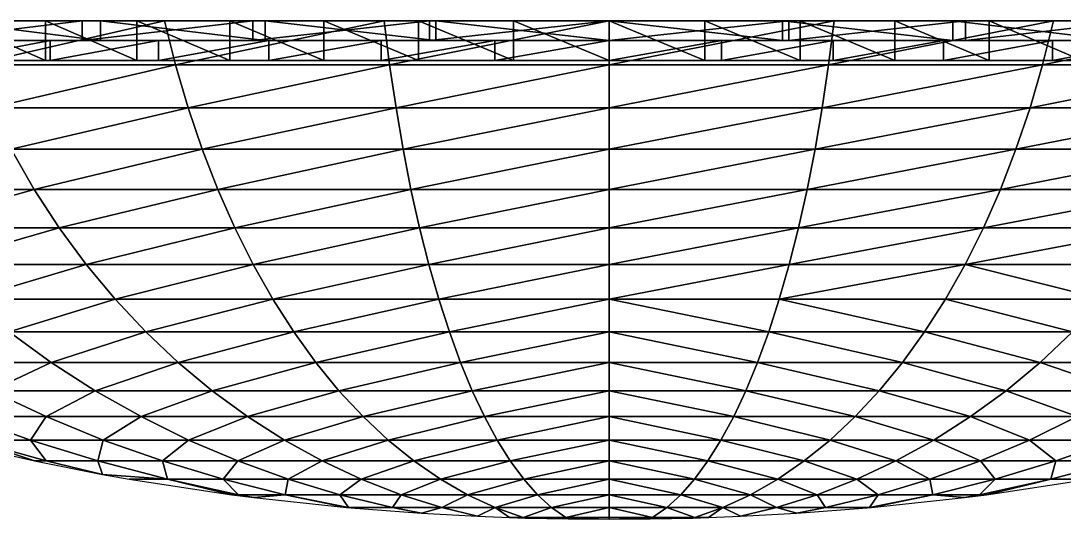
# Model space of a CAD drawing. Extents: x -53 to 65, y -16 to 0.
# Drawn here: x -13.25 to 20.25, y -15.95 to 0.05 of the extents above; entities that cross this region are included whole.
import ezdxf

# ---------------------------------------------------------------- set-up
doc = ezdxf.new("R2010")
doc.units = 0
doc.header["$MEASUREMENT"] = 0
doc.layers.add('LAYER14', color=253, linetype='CONTINUOUS')

msp = doc.modelspace()

# ---------------------------------------------------------------- linework, layer by layer
at = {"layer": 'LAYER14'}
for points in [[(-16.497, 0.053, 22.72), (-15.728, 0.053, 21.9), (-11.289, 0.053, 24.225), (-16.497, 0.053, 22.72)], [(-16.497, -0.581, 22.72), (-11.289, 0.053, 24.225), (-16.497, 0.053, 22.72), (-16.497, -0.581, 22.72)], [(-11.289, 0.053, 24.225), (-16.497, -0.581, 22.72), (-11.289, -0.581, 24.225), (-11.289, 0.053, 24.225)], [(-16.497, 0.053, 22.72), (-15.36, 0.053, 32.687), (-11.289, 0.053, 24.225), (-16.497, 0.053, 22.72)], [(-11.289, 0.053, 24.225), (-15.728, 0.053, 21.9), (-10.701, 0.053, 23.353), (-11.289, 0.053, 24.225)], [(-10.701, -0.581, 23.353), (-15.728, 0.053, 21.9), (-10.701, 0.053, 23.353), (-10.701, -0.581, 23.353)], [(-15.728, 0.053, 21.9), (-10.701, -0.581, 23.353), (-15.728, -0.581, 21.9), (-15.728, 0.053, 21.9)], [(-12.467, -1.215, 33.297), (-15.36, 0.053, 32.687), (-12.467, 0.053, 33.297), (-12.467, -1.215, 33.297)], [(-15.36, 0.053, 32.687), (-12.467, -1.215, 33.297), (-15.36, -1.215, 32.687), (-15.36, 0.053, 32.687)], [(-11.289, 0.053, 24.225), (-15.36, 0.053, 32.687), (-12.467, 0.053, 33.297), (-11.289, 0.053, 24.225)], [(-14.817, -1.362, 22.021), (-8.637, 0.053, 24.64), (-15.333, 0.053, 22.723), (-14.817, -1.362, 22.021)], [(-8.637, 0.053, 24.64), (-14.817, -1.362, 22.021), (-8.285, -1.362, 23.892), (-8.637, 0.053, 24.64)], [(-9.525, -1.215, 33.815), (-12.467, 0.053, 33.297), (-9.525, 0.053, 33.815), (-9.525, -1.215, 33.815)], [(-12.467, 0.053, 33.297), (-9.525, -1.215, 33.815), (-12.467, -1.215, 33.297), (-12.467, 0.053, 33.297)], [(-11.289, 0.053, 24.225), (-12.467, 0.053, 33.297), (-9.525, 0.053, 33.815), (-11.289, 0.053, 24.225)], [(-11.289, 0.053, 24.225), (-10.701, 0.053, 23.353), (-5.804, 0.053, 25.318), (-11.289, 0.053, 24.225)], [(-11.289, -0.581, 24.225), (-5.804, 0.053, 25.318), (-11.289, 0.053, 24.225), (-11.289, -0.581, 24.225)], [(-5.804, 0.053, 25.318), (-11.289, -0.581, 24.225), (-5.804, -0.581, 25.318), (-5.804, 0.053, 25.318)], [(-11.289, 0.053, 24.225), (-9.525, 0.053, 33.815), (-5.804, 0.053, 25.318), (-11.289, 0.053, 24.225)], [(-5.804, 0.053, 25.318), (-10.701, 0.053, 23.353), (-5.407, 0.053, 24.408), (-5.804, 0.053, 25.318)], [(-5.407, -0.581, 24.408), (-10.701, 0.053, 23.353), (-5.407, 0.053, 24.408), (-5.407, -0.581, 24.408)], [(-10.701, 0.053, 23.353), (-5.407, -0.581, 24.408), (-10.701, -0.581, 23.353), (-10.701, 0.053, 23.353)], [(-6.542, -1.215, 34.241), (-9.525, 0.053, 33.815), (-6.542, 0.053, 34.241), (-6.542, -1.215, 34.241)], [(-9.525, 0.053, 33.815), (-6.542, -1.215, 34.241), (-9.525, -1.215, 33.815), (-9.525, 0.053, 33.815)], [(-5.804, 0.053, 25.318), (-9.525, 0.053, 33.815), (-6.542, 0.053, 34.241), (-5.804, 0.053, 25.318)], [(-8.285, -1.362, 23.892), (-1.589, 0.053, 25.81), (-8.637, 0.053, 24.64), (-8.285, -1.362, 23.892)], [(-1.589, 0.053, 25.81), (-8.285, -1.362, 23.892), (-1.411, -1.362, 25.033), (-1.589, 0.053, 25.81)], [(-3.526, -1.215, 34.573), (-6.542, 0.053, 34.241), (-3.526, 0.053, 34.573), (-3.526, -1.215, 34.573)], [(-6.542, 0.053, 34.241), (-3.526, -1.215, 34.573), (-6.542, -1.215, 34.241), (-6.542, 0.053, 34.241)], [(-5.804, 0.053, 25.318), (-6.542, 0.053, 34.241), (-3.526, 0.053, 34.573), (-5.804, 0.053, 25.318)], [(-5.804, 0.053, 25.318), (-5.407, 0.053, 24.408), (-0.131, 0.053, 25.981), (-5.804, 0.053, 25.318)], [(-5.804, -0.581, 25.318), (-0.131, 0.053, 25.981), (-5.804, 0.053, 25.318), (-5.804, -0.581, 25.318)], [(-0.131, 0.053, 25.981), (-5.804, -0.581, 25.318), (-0.131, -0.581, 25.981), (-0.131, 0.053, 25.981)], [(-5.804, 0.053, 25.318), (-3.526, 0.053, 34.573), (-0.131, 0.053, 25.981), (-5.804, 0.053, 25.318)], [(-0.131, 0.053, 25.981), (-5.407, 0.053, 24.408), (0.069, 0.053, 25.048), (-0.131, 0.053, 25.981)], [(0.069, -0.581, 25.048), (-5.407, 0.053, 24.408), (0.069, 0.053, 25.048), (0.069, -0.581, 25.048)], [(-5.407, 0.053, 24.408), (0.069, -0.581, 25.048), (-5.407, -0.581, 24.408), (-5.407, 0.053, 24.408)], [(-0.486, -1.215, 34.811), (-3.526, 0.053, 34.573), (-0.486, 0.053, 34.811), (-0.486, -1.215, 34.811)], [(-3.526, 0.053, 34.573), (-0.486, -1.215, 34.811), (-3.526, -1.215, 34.573), (-3.526, 0.053, 34.573)], [(-0.131, 0.053, 25.981), (-3.526, 0.053, 34.573), (-0.486, 0.053, 34.811), (-0.131, 0.053, 25.981)], [(-1.411, -1.362, 25.033), (5.636, 0.053, 26.203), (-1.589, 0.053, 25.81), (-1.411, -1.362, 25.033)], [(5.636, 0.053, 26.203), (-1.411, -1.362, 25.033), (5.636, -1.362, 25.417), (5.636, 0.053, 26.203)], [(2.571, -1.215, 34.953), (-0.486, 0.053, 34.811), (2.571, 0.053, 34.953), (2.571, -1.215, 34.953)], [(-0.486, 0.053, 34.811), (2.571, -1.215, 34.953), (-0.486, -1.215, 34.811), (-0.486, 0.053, 34.811)], [(-0.131, 0.053, 25.981), (-0.486, 0.053, 34.811), (2.571, 0.053, 34.953), (-0.131, 0.053, 25.981)], [(-0.131, -0.581, 25.981), (5.636, 0.053, 26.203), (-0.131, 0.053, 25.981), (-0.131, -0.581, 25.981)], [(5.636, 0.053, 26.203), (-0.131, -0.581, 25.981), (5.636, -0.581, 26.203), (5.636, 0.053, 26.203)], [(-0.131, 0.053, 25.981), (0.069, 0.053, 25.048), (5.636, 0.053, 26.203), (-0.131, 0.053, 25.981)], [(-0.131, 0.053, 25.981), (2.571, 0.053, 34.953), (5.636, 0.053, 26.203), (-0.131, 0.053, 25.981)], [(5.636, 0.053, 26.203), (0.069, 0.053, 25.048), (5.636, 0.053, 25.262), (5.636, 0.053, 26.203)], [(5.636, -0.581, 25.262), (0.069, 0.053, 25.048), (5.636, 0.053, 25.262), (5.636, -0.581, 25.262)], [(0.069, 0.053, 25.048), (5.636, -0.581, 25.262), (0.069, -0.581, 25.048), (0.069, 0.053, 25.048)], [(5.636, -1.215, 35), (2.571, 0.053, 34.953), (5.636, 0.053, 35), (5.636, -1.215, 35)], [(2.571, 0.053, 34.953), (5.636, -1.215, 35), (2.571, -1.215, 34.953), (2.571, 0.053, 34.953)], [(5.636, 0.053, 26.203), (2.571, 0.053, 34.953), (5.636, 0.053, 35), (5.636, 0.053, 26.203)], [(8.707, -1.224, 34.965), (5.636, 0.053, 35), (8.707, 0.053, 34.965), (8.707, -1.224, 34.965)], [(5.636, 0.053, 35), (8.707, -1.224, 34.965), (5.636, -1.215, 35), (5.636, 0.053, 35)], [(5.636, -0.581, 26.203), (11.404, 0.053, 25.981), (5.636, 0.053, 26.203), (5.636, -0.581, 26.203)], [(11.404, 0.053, 25.981), (5.636, -0.581, 26.203), (11.404, -0.581, 25.981), (11.404, 0.053, 25.981)], [(5.636, 0.053, 26.203), (5.636, 0.053, 25.262), (11.404, 0.053, 25.981), (5.636, 0.053, 26.203)], [(11.404, 0.053, 25.981), (5.636, 0.053, 25.262), (11.203, 0.053, 25.048), (11.404, 0.053, 25.981)], [(11.203, -0.581, 25.048), (5.636, 0.053, 25.262), (11.203, 0.053, 25.048), (11.203, -0.581, 25.048)], [(5.636, 0.053, 25.262), (11.203, -0.581, 25.048), (5.636, -0.581, 25.262), (5.636, 0.053, 25.262)], [(5.636, 0.053, 26.203), (5.636, 0.053, 35), (8.707, 0.053, 34.965), (5.636, 0.053, 26.203)], [(5.636, 0.053, 26.203), (8.707, 0.053, 34.965), (11.404, 0.053, 25.981), (5.636, 0.053, 26.203)], [(5.636, -1.362, 25.417), (12.862, 0.053, 25.81), (5.636, 0.053, 26.203), (5.636, -1.362, 25.417)], [(12.862, 0.053, 25.81), (5.636, -1.362, 25.417), (12.684, -1.362, 25.033), (12.862, 0.053, 25.81)], [(11.771, -1.224, 34.833), (8.707, 0.053, 34.965), (11.771, 0.053, 34.833), (11.771, -1.224, 34.833)], [(8.707, 0.053, 34.965), (11.771, -1.224, 34.833), (8.707, -1.224, 34.965), (8.707, 0.053, 34.965)], [(11.404, 0.053, 25.981), (8.707, 0.053, 34.965), (11.771, 0.053, 34.833), (11.404, 0.053, 25.981)], [(11.404, 0.053, 25.981), (11.203, 0.053, 25.048), (16.679, 0.053, 24.408), (11.404, 0.053, 25.981)], [(16.679, -0.581, 24.408), (11.203, 0.053, 25.048), (16.679, 0.053, 24.408), (16.679, -0.581, 24.408)], [(11.203, 0.053, 25.048), (16.679, -0.581, 24.408), (11.203, -0.581, 25.048), (11.203, 0.053, 25.048)], [(11.404, -0.581, 25.981), (17.077, 0.053, 25.318), (11.404, 0.053, 25.981), (11.404, -0.581, 25.981)], [(17.077, 0.053, 25.318), (11.404, -0.581, 25.981), (17.077, -0.581, 25.318), (17.077, 0.053, 25.318)], [(11.404, 0.053, 25.981), (16.679, 0.053, 24.408), (17.077, 0.053, 25.318), (11.404, 0.053, 25.981)], [(11.404, 0.053, 25.981), (11.771, 0.053, 34.833), (17.077, 0.053, 25.318), (11.404, 0.053, 25.981)], [(14.818, -1.224, 34.604), (11.771, 0.053, 34.833), (14.818, 0.053, 34.604), (14.818, -1.224, 34.604)], [(11.771, 0.053, 34.833), (14.818, -1.224, 34.604), (11.771, -1.224, 34.833), (11.771, 0.053, 34.833)], [(17.077, 0.053, 25.318), (11.771, 0.053, 34.833), (14.818, 0.053, 34.604), (17.077, 0.053, 25.318)], [(12.684, -1.362, 25.033), (19.91, 0.053, 24.64), (12.862, 0.053, 25.81), (12.684, -1.362, 25.033)], [(19.91, 0.053, 24.64), (12.684, -1.362, 25.033), (19.558, -1.362, 23.892), (19.91, 0.053, 24.64)], [(17.842, -1.224, 34.281), (14.818, 0.053, 34.604), (17.842, 0.053, 34.281), (17.842, -1.224, 34.281)], [(14.818, 0.053, 34.604), (17.842, -1.224, 34.281), (14.818, -1.224, 34.604), (14.818, 0.053, 34.604)], [(17.077, 0.053, 25.318), (14.818, 0.053, 34.604), (17.842, 0.053, 34.281), (17.077, 0.053, 25.318)], [(17.077, 0.053, 25.318), (16.679, 0.053, 24.408), (21.974, 0.053, 23.353), (17.077, 0.053, 25.318)], [(21.974, -0.581, 23.353), (16.679, 0.053, 24.408), (21.974, 0.053, 23.353), (21.974, -0.581, 23.353)], [(16.679, 0.053, 24.408), (21.974, -0.581, 23.353), (16.679, -0.581, 24.408), (16.679, 0.053, 24.408)], [(17.077, -0.581, 25.318), (22.562, 0.053, 24.225), (17.077, 0.053, 25.318), (17.077, -0.581, 25.318)], [(22.562, 0.053, 24.225), (17.077, -0.581, 25.318), (22.562, -0.581, 24.225), (22.562, 0.053, 24.225)], [(17.077, 0.053, 25.318), (21.974, 0.053, 23.353), (22.562, 0.053, 24.225), (17.077, 0.053, 25.318)], [(17.077, 0.053, 25.318), (17.842, 0.053, 34.281), (22.562, 0.053, 24.225), (17.077, 0.053, 25.318)], [(20.834, -1.224, 33.862), (17.842, 0.053, 34.281), (20.834, 0.053, 33.862), (20.834, -1.224, 33.862)], [(17.842, 0.053, 34.281), (20.834, -1.224, 33.862), (17.842, -1.224, 34.281), (17.842, 0.053, 34.281)], [(22.562, 0.053, 24.225), (17.842, 0.053, 34.281), (20.834, 0.053, 33.862), (22.562, 0.053, 24.225)], [(19.558, -1.362, 23.892), (26.606, 0.053, 22.723), (19.91, 0.053, 24.64), (19.558, -1.362, 23.892)], [(26.606, 0.053, 22.723), (19.558, -1.362, 23.892), (26.089, -1.362, 22.021), (26.606, 0.053, 22.723)], [(-16.497, -0.581, 22.72), (-15.691, -0.581, 27.115), (-11.289, -0.581, 24.225), (-16.497, -0.581, 22.72)], [(-16.497, -0.581, 22.72), (-15.728, -0.581, 21.9), (-11.289, -0.581, 24.225), (-16.497, -0.581, 22.72)], [(-11.289, -0.581, 24.225), (-15.728, -0.581, 21.9), (-10.701, -0.581, 23.353), (-11.289, -0.581, 24.225)], [(-15.691, -1.215, 27.115), (-12.312, -0.581, 27.976), (-15.691, -0.581, 27.115), (-15.691, -1.215, 27.115)], [(-12.312, -0.581, 27.976), (-15.691, -1.215, 27.115), (-12.312, -1.215, 27.976), (-12.312, -0.581, 27.976)], [(-11.289, -0.581, 24.225), (-15.691, -0.581, 27.115), (-12.312, -0.581, 27.976), (-11.289, -0.581, 24.225)], [(-12.312, -1.215, 27.976), (-8.839, -0.581, 28.686), (-12.312, -0.581, 27.976), (-12.312, -1.215, 27.976)], [(-8.839, -0.581, 28.686), (-12.312, -1.215, 27.976), (-8.839, -1.215, 28.686), (-8.839, -0.581, 28.686)], [(-11.289, -0.581, 24.225), (-12.312, -0.581, 27.976), (-8.839, -0.581, 28.686), (-11.289, -0.581, 24.225)], [(-11.289, -0.581, 24.225), (-8.839, -0.581, 28.686), (-5.804, -0.581, 25.318), (-11.289, -0.581, 24.225)], [(-11.289, -0.581, 24.225), (-10.701, -0.581, 23.353), (-5.804, -0.581, 25.318), (-11.289, -0.581, 24.225)], [(-5.804, -0.581, 25.318), (-10.701, -0.581, 23.353), (-5.407, -0.581, 24.408), (-5.804, -0.581, 25.318)], [(-8.839, -1.215, 28.686), (-5.288, -0.581, 29.243), (-8.839, -0.581, 28.686), (-8.839, -1.215, 28.686)], [(-5.288, -0.581, 29.243), (-8.839, -1.215, 28.686), (-5.288, -1.215, 29.243), (-5.288, -0.581, 29.243)], [(-5.804, -0.581, 25.318), (-8.839, -0.581, 28.686), (-5.288, -0.581, 29.243), (-5.804, -0.581, 25.318)], [(-5.804, -0.581, 25.318), (-5.288, -0.581, 29.243), (-0.131, -0.581, 25.981), (-5.804, -0.581, 25.318)], [(-5.804, -0.581, 25.318), (-5.407, -0.581, 24.408), (-0.131, -0.581, 25.981), (-5.804, -0.581, 25.318)], [(-0.131, -0.581, 25.981), (-5.407, -0.581, 24.408), (0.069, -0.581, 25.048), (-0.131, -0.581, 25.981)], [(-5.288, -1.215, 29.243), (-1.679, -0.581, 29.642), (-5.288, -0.581, 29.243), (-5.288, -1.215, 29.243)], [(-1.679, -0.581, 29.642), (-5.288, -1.215, 29.243), (-1.679, -1.215, 29.642), (-1.679, -0.581, 29.642)], [(-0.131, -0.581, 25.981), (-5.288, -0.581, 29.243), (-1.679, -0.581, 29.642), (-0.131, -0.581, 25.981)], [(-1.679, -1.215, 29.642), (1.969, -0.581, 29.883), (-1.679, -0.581, 29.642), (-1.679, -1.215, 29.642)], [(1.969, -0.581, 29.883), (-1.679, -1.215, 29.642), (1.969, -1.215, 29.883), (1.969, -0.581, 29.883)], [(-0.131, -0.581, 25.981), (-1.679, -0.581, 29.642), (1.969, -0.581, 29.883), (-0.131, -0.581, 25.981)], [(-0.131, -0.581, 25.981), (1.969, -0.581, 29.883), (5.636, -0.581, 26.203), (-0.131, -0.581, 25.981)], [(-0.131, -0.581, 25.981), (0.069, -0.581, 25.048), (5.636, -0.581, 26.203), (-0.131, -0.581, 25.981)], [(5.636, -0.581, 26.203), (0.069, -0.581, 25.048), (5.636, -0.581, 25.262), (5.636, -0.581, 26.203)], [(1.969, -1.215, 29.883), (5.636, -0.581, 29.961), (1.969, -0.581, 29.883), (1.969, -1.215, 29.883)], [(5.636, -0.581, 29.961), (1.969, -1.215, 29.883), (5.636, -1.215, 29.961), (5.636, -0.581, 29.961)], [(5.636, -0.581, 26.203), (1.969, -0.581, 29.883), (5.636, -0.581, 29.961), (5.636, -0.581, 26.203)], [(5.636, -1.215, 29.961), (9.241, -0.581, 29.884), (5.636, -0.581, 29.961), (5.636, -1.215, 29.961)], [(9.241, -0.581, 29.884), (5.636, -1.215, 29.961), (9.241, -1.224, 29.884), (9.241, -0.581, 29.884)], [(9.241, -0.581, 29.884), (5.636, -0.581, 26.203), (5.636, -0.581, 29.961), (9.241, -0.581, 29.884)], [(5.636, -0.581, 26.203), (9.241, -0.581, 29.884), (11.404, -0.581, 25.981), (5.636, -0.581, 26.203)], [(5.636, -0.581, 26.203), (5.636, -0.581, 25.262), (11.404, -0.581, 25.981), (5.636, -0.581, 26.203)], [(11.404, -0.581, 25.981), (5.636, -0.581, 25.262), (11.203, -0.581, 25.048), (11.404, -0.581, 25.981)], [(9.241, -1.224, 29.884), (12.828, -0.581, 29.65), (9.241, -0.581, 29.884), (9.241, -1.224, 29.884)], [(12.828, -0.581, 29.65), (9.241, -1.224, 29.884), (12.828, -1.224, 29.65), (12.828, -0.581, 29.65)], [(11.404, -0.581, 25.981), (9.241, -0.581, 29.884), (12.828, -0.581, 29.65), (11.404, -0.581, 25.981)], [(11.404, -0.581, 25.981), (11.203, -0.581, 25.048), (16.679, -0.581, 24.408), (11.404, -0.581, 25.981)], [(11.404, -0.581, 25.981), (12.828, -0.581, 29.65), (17.077, -0.581, 25.318), (11.404, -0.581, 25.981)], [(11.404, -0.581, 25.981), (16.679, -0.581, 24.408), (17.077, -0.581, 25.318), (11.404, -0.581, 25.981)], [(12.828, -1.224, 29.65), (16.377, -0.581, 29.263), (12.828, -0.581, 29.65), (12.828, -1.224, 29.65)], [(16.377, -0.581, 29.263), (12.828, -1.224, 29.65), (16.377, -1.224, 29.263), (16.377, -0.581, 29.263)], [(17.077, -0.581, 25.318), (12.828, -0.581, 29.65), (16.377, -0.581, 29.263), (17.077, -0.581, 25.318)], [(16.377, -1.224, 29.263), (19.871, -0.581, 28.724), (16.377, -0.581, 29.263), (16.377, -1.224, 29.263)], [(19.871, -0.581, 28.724), (16.377, -1.224, 29.263), (19.871, -1.224, 28.724), (19.871, -0.581, 28.724)], [(17.077, -0.581, 25.318), (16.377, -0.581, 29.263), (19.871, -0.581, 28.724), (17.077, -0.581, 25.318)], [(17.077, -0.581, 25.318), (16.679, -0.581, 24.408), (21.974, -0.581, 23.353), (17.077, -0.581, 25.318)], [(17.077, -0.581, 25.318), (19.871, -0.581, 28.724), (22.562, -0.581, 24.225), (17.077, -0.581, 25.318)], [(17.077, -0.581, 25.318), (21.974, -0.581, 23.353), (22.562, -0.581, 24.225), (17.077, -0.581, 25.318)], [(19.871, -1.224, 28.724), (23.291, -0.581, 28.035), (19.871, -0.581, 28.724), (19.871, -1.224, 28.724)], [(23.291, -0.581, 28.035), (19.871, -1.224, 28.724), (23.291, -1.224, 28.035), (23.291, -0.581, 28.035)], [(22.562, -0.581, 24.225), (19.871, -0.581, 28.724), (23.291, -0.581, 28.035), (22.562, -0.581, 24.225)], [(-15.691, -1.215, 27.115), (-15.36, -1.215, 32.687), (-12.312, -1.215, 27.976), (-15.691, -1.215, 27.115)], [(-12.312, -1.215, 27.976), (-15.36, -1.215, 32.687), (-12.467, -1.215, 33.297), (-12.312, -1.215, 27.976)], [(-12.312, -1.215, 27.976), (-12.467, -1.215, 33.297), (-9.525, -1.215, 33.815), (-12.312, -1.215, 27.976)], [(-12.312, -1.215, 27.976), (-9.525, -1.215, 33.815), (-8.839, -1.215, 28.686), (-12.312, -1.215, 27.976)], [(-8.839, -1.215, 28.686), (-9.525, -1.215, 33.815), (-6.542, -1.215, 34.241), (-8.839, -1.215, 28.686)], [(-8.839, -1.215, 28.686), (-6.542, -1.215, 34.241), (-5.288, -1.215, 29.243), (-8.839, -1.215, 28.686)], [(-5.288, -1.215, 29.243), (-6.542, -1.215, 34.241), (-3.526, -1.215, 34.573), (-5.288, -1.215, 29.243)], [(-5.288, -1.215, 29.243), (-3.526, -1.215, 34.573), (-1.679, -1.215, 29.642), (-5.288, -1.215, 29.243)], [(-1.679, -1.215, 29.642), (-3.526, -1.215, 34.573), (-0.486, -1.215, 34.811), (-1.679, -1.215, 29.642)], [(-1.679, -1.215, 29.642), (-0.486, -1.215, 34.811), (1.969, -1.215, 29.883), (-1.679, -1.215, 29.642)], [(1.969, -1.215, 29.883), (-0.486, -1.215, 34.811), (2.571, -1.215, 34.953), (1.969, -1.215, 29.883)], [(1.969, -1.215, 29.883), (2.571, -1.215, 34.953), (5.636, -1.215, 29.961), (1.969, -1.215, 29.883)], [(5.636, -1.215, 29.961), (2.571, -1.215, 34.953), (5.636, -1.215, 35), (5.636, -1.215, 29.961)], [(9.241, -1.224, 29.884), (5.636, -1.215, 29.961), (5.636, -1.224, 29.961), (9.241, -1.224, 29.884)], [(5.636, -1.215, 35), (5.636, -1.224, 29.961), (5.636, -1.215, 29.961), (5.636, -1.215, 35)], [(5.636, -1.224, 29.961), (5.636, -1.215, 35), (5.636, -1.224, 35), (5.636, -1.224, 29.961)], [(5.636, -1.215, 35), (8.707, -1.224, 34.965), (5.636, -1.224, 35), (5.636, -1.215, 35)], [(5.636, -1.224, 35), (9.241, -1.224, 29.884), (5.636, -1.224, 29.961), (5.636, -1.224, 35)], [(9.241, -1.224, 29.884), (5.636, -1.224, 35), (8.707, -1.224, 34.965), (9.241, -1.224, 29.884)], [(9.241, -1.224, 29.884), (8.707, -1.224, 34.965), (11.771, -1.224, 34.833), (9.241, -1.224, 29.884)], [(9.241, -1.224, 29.884), (11.771, -1.224, 34.833), (12.828, -1.224, 29.65), (9.241, -1.224, 29.884)], [(12.828, -1.224, 29.65), (11.771, -1.224, 34.833), (14.818, -1.224, 34.604), (12.828, -1.224, 29.65)], [(12.828, -1.224, 29.65), (14.818, -1.224, 34.604), (16.377, -1.224, 29.263), (12.828, -1.224, 29.65)], [(16.377, -1.224, 29.263), (14.818, -1.224, 34.604), (17.842, -1.224, 34.281), (16.377, -1.224, 29.263)], [(16.377, -1.224, 29.263), (17.842, -1.224, 34.281), (19.871, -1.224, 28.724), (16.377, -1.224, 29.263)], [(19.871, -1.224, 28.724), (17.842, -1.224, 34.281), (20.834, -1.224, 33.862), (19.871, -1.224, 28.724)], [(19.871, -1.224, 28.724), (20.834, -1.224, 33.862), (23.291, -1.224, 28.035), (19.871, -1.224, 28.724)], [(-14.225, -2.739, 21.219), (-8.285, -1.362, 23.892), (-14.817, -1.362, 22.021), (-14.225, -2.739, 21.219)], [(-8.285, -1.362, 23.892), (-14.225, -2.739, 21.219), (-7.883, -2.739, 23.035), (-8.285, -1.362, 23.892)], [(-7.883, -2.739, 23.035), (-1.411, -1.362, 25.033), (-8.285, -1.362, 23.892), (-7.883, -2.739, 23.035)], [(-1.411, -1.362, 25.033), (-7.883, -2.739, 23.035), (-1.207, -2.739, 24.143), (-1.411, -1.362, 25.033)], [(-1.207, -2.739, 24.143), (5.636, -1.362, 25.417), (-1.411, -1.362, 25.033), (-1.207, -2.739, 24.143)], [(5.636, -1.362, 25.417), (-1.207, -2.739, 24.143), (5.636, -2.739, 24.516), (5.636, -1.362, 25.417)], [(5.636, -2.739, 24.516), (12.684, -1.362, 25.033), (5.636, -1.362, 25.417), (5.636, -2.739, 24.516)], [(12.684, -1.362, 25.033), (5.636, -2.739, 24.516), (12.48, -2.739, 24.143), (12.684, -1.362, 25.033)], [(12.48, -2.739, 24.143), (19.558, -1.362, 23.892), (12.684, -1.362, 25.033), (12.48, -2.739, 24.143)], [(19.558, -1.362, 23.892), (12.48, -2.739, 24.143), (19.155, -2.739, 23.035), (19.558, -1.362, 23.892)], [(19.155, -2.739, 23.035), (26.089, -1.362, 22.021), (19.558, -1.362, 23.892), (19.155, -2.739, 23.035)], [(26.089, -1.362, 22.021), (19.155, -2.739, 23.035), (25.498, -2.739, 21.219), (26.089, -1.362, 22.021)], [(-13.561, -4.072, 20.317), (-7.883, -2.739, 23.035), (-14.225, -2.739, 21.219), (-13.561, -4.072, 20.317)], [(-7.883, -2.739, 23.035), (-13.561, -4.072, 20.317), (-7.431, -4.072, 22.073), (-7.883, -2.739, 23.035)], [(-7.431, -4.072, 22.073), (-1.207, -2.739, 24.143), (-7.883, -2.739, 23.035), (-7.431, -4.072, 22.073)], [(-1.207, -2.739, 24.143), (-7.431, -4.072, 22.073), (-0.979, -4.072, 23.144), (-1.207, -2.739, 24.143)], [(-0.979, -4.072, 23.144), (5.636, -2.739, 24.516), (-1.207, -2.739, 24.143), (-0.979, -4.072, 23.144)], [(5.636, -2.739, 24.516), (-0.979, -4.072, 23.144), (5.636, -4.072, 23.504), (5.636, -2.739, 24.516)], [(5.636, -4.072, 23.504), (12.48, -2.739, 24.143), (5.636, -2.739, 24.516), (5.636, -4.072, 23.504)], [(12.48, -2.739, 24.143), (5.636, -4.072, 23.504), (12.251, -4.072, 23.144), (12.48, -2.739, 24.143)], [(12.251, -4.072, 23.144), (19.155, -2.739, 23.035), (12.48, -2.739, 24.143), (12.251, -4.072, 23.144)], [(19.155, -2.739, 23.035), (12.251, -4.072, 23.144), (18.703, -4.072, 22.073), (19.155, -2.739, 23.035)], [(18.703, -4.072, 22.073), (25.498, -2.739, 21.219), (19.155, -2.739, 23.035), (18.703, -4.072, 22.073)], [(25.498, -2.739, 21.219), (18.703, -4.072, 22.073), (24.834, -4.072, 20.317), (25.498, -2.739, 21.219)], [(-13.561, -4.072, 20.317), (-18.268, -5.359, 17.015), (-12.826, -5.359, 19.321), (-13.561, -4.072, 20.317)], [(-12.826, -5.359, 19.321), (-7.431, -4.072, 22.073), (-13.561, -4.072, 20.317), (-12.826, -5.359, 19.321)], [(-7.431, -4.072, 22.073), (-12.826, -5.359, 19.321), (-6.931, -5.359, 21.009), (-7.431, -4.072, 22.073)], [(-6.931, -5.359, 21.009), (-0.979, -4.072, 23.144), (-7.431, -4.072, 22.073), (-6.931, -5.359, 21.009)], [(-0.979, -4.072, 23.144), (-6.931, -5.359, 21.009), (-0.726, -5.359, 22.039), (-0.979, -4.072, 23.144)], [(-0.726, -5.359, 22.039), (5.636, -4.072, 23.504), (-0.979, -4.072, 23.144), (-0.726, -5.359, 22.039)], [(5.636, -4.072, 23.504), (-0.726, -5.359, 22.039), (5.636, -5.359, 22.386), (5.636, -4.072, 23.504)], [(5.636, -5.359, 22.386), (12.251, -4.072, 23.144), (5.636, -4.072, 23.504), (5.636, -5.359, 22.386)], [(12.251, -4.072, 23.144), (5.636, -5.359, 22.386), (11.998, -5.359, 22.039), (12.251, -4.072, 23.144)], [(11.998, -5.359, 22.039), (18.703, -4.072, 22.073), (12.251, -4.072, 23.144), (11.998, -5.359, 22.039)], [(18.703, -4.072, 22.073), (11.998, -5.359, 22.039), (18.203, -5.359, 21.009), (18.703, -4.072, 22.073)], [(18.203, -5.359, 21.009), (24.834, -4.072, 20.317), (18.703, -4.072, 22.073), (18.203, -5.359, 21.009)], [(24.834, -4.072, 20.317), (18.203, -5.359, 21.009), (24.099, -5.359, 19.321), (24.834, -4.072, 20.317)], [(-17.229, -6.593, 16.027), (-12.826, -5.359, 19.321), (-18.268, -5.359, 17.015), (-17.229, -6.593, 16.027)], [(-12.826, -5.359, 19.321), (-17.229, -6.593, 16.027), (-12.024, -6.593, 18.232), (-12.826, -5.359, 19.321)], [(-12.024, -6.593, 18.232), (-6.931, -5.359, 21.009), (-12.826, -5.359, 19.321), (-12.024, -6.593, 18.232)], [(-6.931, -5.359, 21.009), (-12.024, -6.593, 18.232), (-6.385, -6.593, 19.848), (-6.931, -5.359, 21.009)], [(-6.385, -6.593, 19.848), (-0.726, -5.359, 22.039), (-6.931, -5.359, 21.009), (-6.385, -6.593, 19.848)], [(-0.726, -5.359, 22.039), (-6.385, -6.593, 19.848), (-0.449, -6.593, 20.833), (-0.726, -5.359, 22.039)], [(-0.449, -6.593, 20.833), (5.636, -5.359, 22.386), (-0.726, -5.359, 22.039), (-0.449, -6.593, 20.833)], [(5.636, -5.359, 22.386), (-0.449, -6.593, 20.833), (5.636, -6.593, 21.164), (5.636, -5.359, 22.386)], [(5.636, -6.593, 21.164), (11.998, -5.359, 22.039), (5.636, -5.359, 22.386), (5.636, -6.593, 21.164)], [(11.998, -5.359, 22.039), (5.636, -6.593, 21.164), (11.722, -6.593, 20.833), (11.998, -5.359, 22.039)], [(11.722, -6.593, 20.833), (18.203, -5.359, 21.009), (11.998, -5.359, 22.039), (11.722, -6.593, 20.833)], [(18.203, -5.359, 21.009), (11.722, -6.593, 20.833), (17.657, -6.593, 19.848), (18.203, -5.359, 21.009)], [(17.657, -6.593, 19.848), (24.099, -5.359, 19.321), (18.203, -5.359, 21.009), (17.657, -6.593, 19.848)], [(24.099, -5.359, 19.321), (17.657, -6.593, 19.848), (23.297, -6.593, 18.232), (24.099, -5.359, 19.321)], [(-16.107, -7.769, 14.959), (-12.024, -6.593, 18.232), (-17.229, -6.593, 16.027), (-16.107, -7.769, 14.959)], [(-12.024, -6.593, 18.232), (-16.107, -7.769, 14.959), (-11.158, -7.769, 17.056), (-12.024, -6.593, 18.232)], [(-11.158, -7.769, 17.056), (-6.385, -6.593, 19.848), (-12.024, -6.593, 18.232), (-11.158, -7.769, 17.056)], [(-6.385, -6.593, 19.848), (-11.158, -7.769, 17.056), (-5.795, -7.769, 18.592), (-6.385, -6.593, 19.848)], [(-5.795, -7.769, 18.592), (-0.449, -6.593, 20.833), (-6.385, -6.593, 19.848), (-5.795, -7.769, 18.592)], [(-0.449, -6.593, 20.833), (-5.795, -7.769, 18.592), (-0.151, -7.769, 19.529), (-0.449, -6.593, 20.833)], [(-0.151, -7.769, 19.529), (5.636, -6.593, 21.164), (-0.449, -6.593, 20.833), (-0.151, -7.769, 19.529)], [(5.636, -6.593, 21.164), (-0.151, -7.769, 19.529), (5.636, -7.769, 19.844), (5.636, -6.593, 21.164)], [(5.636, -7.769, 19.844), (11.722, -6.593, 20.833), (5.636, -6.593, 21.164), (5.636, -7.769, 19.844)], [(11.722, -6.593, 20.833), (5.636, -7.769, 19.844), (11.423, -7.769, 19.529), (11.722, -6.593, 20.833)], [(11.423, -7.769, 19.529), (17.657, -6.593, 19.848), (11.722, -6.593, 20.833), (11.423, -7.769, 19.529)], [(17.657, -6.593, 19.848), (11.423, -7.769, 19.529), (17.067, -7.769, 18.592), (17.657, -6.593, 19.848)], [(17.067, -7.769, 18.592), (23.297, -6.593, 18.232), (17.657, -6.593, 19.848), (17.067, -7.769, 18.592)], [(23.297, -6.593, 18.232), (17.067, -7.769, 18.592), (22.43, -7.769, 17.056), (23.297, -6.593, 18.232)], [(-14.906, -8.885, 13.816), (-11.158, -7.769, 17.056), (-16.107, -7.769, 14.959), (-14.906, -8.885, 13.816)], [(-11.158, -7.769, 17.056), (-14.906, -8.885, 13.816), (-10.23, -8.885, 15.797), (-11.158, -7.769, 17.056)], [(-10.23, -8.885, 15.797), (-5.795, -7.769, 18.592), (-11.158, -7.769, 17.056), (-10.23, -8.885, 15.797)], [(-5.795, -7.769, 18.592), (-10.23, -8.885, 15.797), (-5.163, -8.885, 17.248), (-5.795, -7.769, 18.592)], [(-5.163, -8.885, 17.248), (-0.151, -7.769, 19.529), (-5.795, -7.769, 18.592), (-5.163, -8.885, 17.248)], [(-0.151, -7.769, 19.529), (-5.163, -8.885, 17.248), (0.169, -8.885, 18.133), (-0.151, -7.769, 19.529)], [(0.169, -8.885, 18.133), (5.636, -7.769, 19.844), (-0.151, -7.769, 19.529), (0.169, -8.885, 18.133)], [(5.636, -7.769, 19.844), (0.169, -8.885, 18.133), (5.636, -8.885, 18.431), (5.636, -7.769, 19.844)], [(5.636, -8.885, 18.431), (11.423, -7.769, 19.529), (5.636, -7.769, 19.844), (5.636, -8.885, 18.431)], [(11.423, -7.769, 19.529), (5.636, -8.885, 18.431), (11.103, -8.885, 18.133), (11.423, -7.769, 19.529)], [(11.103, -8.885, 18.133), (17.067, -7.769, 18.592), (11.423, -7.769, 19.529), (11.103, -8.885, 18.133)], [(17.067, -7.769, 18.592), (11.103, -8.885, 18.133), (16.436, -8.885, 17.248), (17.067, -7.769, 18.592)], [(21.502, -8.885, 15.797), (17.067, -7.769, 18.592), (16.436, -8.885, 17.248), (21.502, -8.885, 15.797)], [(17.067, -7.769, 18.592), (21.502, -8.885, 15.797), (22.43, -7.769, 17.056), (17.067, -7.769, 18.592)], [(-13.629, -9.935, 12.601), (-10.23, -8.885, 15.797), (-14.906, -8.885, 13.816), (-13.629, -9.935, 12.601)], [(-10.23, -8.885, 15.797), (-13.629, -9.935, 12.601), (-9.243, -9.935, 14.459), (-10.23, -8.885, 15.797)], [(-9.243, -9.935, 14.459), (-5.163, -8.885, 17.248), (-10.23, -8.885, 15.797), (-9.243, -9.935, 14.459)], [(-5.163, -8.885, 17.248), (-9.243, -9.935, 14.459), (-4.492, -9.935, 15.82), (-5.163, -8.885, 17.248)], [(-4.492, -9.935, 15.82), (0.169, -8.885, 18.133), (-5.163, -8.885, 17.248), (-4.492, -9.935, 15.82)], [(0.169, -8.885, 18.133), (-4.492, -9.935, 15.82), (0.509, -9.935, 16.65), (0.169, -8.885, 18.133)], [(0.509, -9.935, 16.65), (5.636, -8.885, 18.431), (0.169, -8.885, 18.133), (0.509, -9.935, 16.65)], [(5.636, -8.885, 18.431), (0.509, -9.935, 16.65), (5.636, -9.935, 16.929), (5.636, -8.885, 18.431)], [(10.763, -9.935, 16.65), (5.636, -8.885, 18.431), (5.636, -9.935, 16.929), (10.763, -9.935, 16.65)], [(5.636, -8.885, 18.431), (10.763, -9.935, 16.65), (11.103, -8.885, 18.133), (5.636, -8.885, 18.431)], [(15.764, -9.935, 15.82), (11.103, -8.885, 18.133), (10.763, -9.935, 16.65), (15.764, -9.935, 15.82)], [(11.103, -8.885, 18.133), (15.764, -9.935, 15.82), (16.436, -8.885, 17.248), (11.103, -8.885, 18.133)], [(20.516, -9.935, 14.459), (16.436, -8.885, 17.248), (15.764, -9.935, 15.82), (20.516, -9.935, 14.459)], [(16.436, -8.885, 17.248), (20.516, -9.935, 14.459), (21.502, -8.885, 15.797), (16.436, -8.885, 17.248)], [(-13.629, -9.935, 12.601), (-15.919, -10.916, 9.17), (-12.281, -10.916, 11.318), (-13.629, -9.935, 12.601)], [(-12.281, -10.916, 11.318), (-9.243, -9.935, 14.459), (-13.629, -9.935, 12.601), (-12.281, -10.916, 11.318)], [(-9.243, -9.935, 14.459), (-12.281, -10.916, 11.318), (-8.203, -10.916, 13.047), (-9.243, -9.935, 14.459)], [(-8.203, -10.916, 13.047), (-4.492, -9.935, 15.82), (-9.243, -9.935, 14.459), (-8.203, -10.916, 13.047)], [(-4.492, -9.935, 15.82), (-8.203, -10.916, 13.047), (-3.784, -10.916, 14.312), (-4.492, -9.935, 15.82)], [(-3.784, -10.916, 14.312), (0.509, -9.935, 16.65), (-4.492, -9.935, 15.82), (-3.784, -10.916, 14.312)], [(0.509, -9.935, 16.65), (-3.784, -10.916, 14.312), (0.868, -10.916, 15.084), (0.509, -9.935, 16.65)], [(0.868, -10.916, 15.084), (5.636, -9.935, 16.929), (0.509, -9.935, 16.65), (0.868, -10.916, 15.084)], [(5.636, -9.935, 16.929), (0.868, -10.916, 15.084), (5.636, -10.916, 15.344), (5.636, -9.935, 16.929)], [(10.405, -10.916, 15.084), (5.636, -9.935, 16.929), (5.636, -10.916, 15.344), (10.405, -10.916, 15.084)], [(5.636, -9.935, 16.929), (10.405, -10.916, 15.084), (10.763, -9.935, 16.65), (5.636, -9.935, 16.929)], [(15.056, -10.916, 14.312), (10.763, -9.935, 16.65), (10.405, -10.916, 15.084), (15.056, -10.916, 14.312)], [(10.763, -9.935, 16.65), (15.056, -10.916, 14.312), (15.764, -9.935, 15.82), (10.763, -9.935, 16.65)], [(19.475, -10.916, 13.047), (15.764, -9.935, 15.82), (15.056, -10.916, 14.312), (19.475, -10.916, 13.047)], [(15.764, -9.935, 15.82), (19.475, -10.916, 13.047), (20.516, -9.935, 14.459), (15.764, -9.935, 15.82)], [(23.554, -10.916, 11.318), (20.516, -9.935, 14.459), (19.475, -10.916, 13.047), (23.554, -10.916, 11.318)], [(-14.219, -11.824, 7.995), (-12.281, -10.916, 11.318), (-15.919, -10.916, 9.17), (-14.219, -11.824, 7.995)], [(-12.281, -10.916, 11.318), (-14.219, -11.824, 7.995), (-10.868, -11.824, 9.974), (-12.281, -10.916, 11.318)], [(-10.868, -11.824, 9.974), (-8.203, -10.916, 13.047), (-12.281, -10.916, 11.318), (-10.868, -11.824, 9.974)], [(-8.203, -10.916, 13.047), (-10.868, -11.824, 9.974), (-7.112, -11.824, 11.566), (-8.203, -10.916, 13.047)], [(-7.112, -11.824, 11.566), (-3.784, -10.916, 14.312), (-8.203, -10.916, 13.047), (-7.112, -11.824, 11.566)], [(-3.784, -10.916, 14.312), (-7.112, -11.824, 11.566), (-3.041, -11.824, 12.732), (-3.784, -10.916, 14.312)], [(-3.041, -11.824, 12.732), (0.868, -10.916, 15.084), (-3.784, -10.916, 14.312), (-3.041, -11.824, 12.732)], [(0.868, -10.916, 15.084), (-3.041, -11.824, 12.732), (1.244, -11.824, 13.443), (0.868, -10.916, 15.084)], [(1.244, -11.824, 13.443), (5.636, -10.916, 15.344), (0.868, -10.916, 15.084), (1.244, -11.824, 13.443)], [(5.636, -10.916, 15.344), (1.244, -11.824, 13.443), (5.636, -11.824, 13.682), (5.636, -10.916, 15.344)], [(10.029, -11.824, 13.443), (5.636, -10.916, 15.344), (5.636, -11.824, 13.682), (10.029, -11.824, 13.443)], [(5.636, -10.916, 15.344), (10.029, -11.824, 13.443), (10.405, -10.916, 15.084), (5.636, -10.916, 15.344)], [(14.313, -11.824, 12.732), (10.405, -10.916, 15.084), (10.029, -11.824, 13.443), (14.313, -11.824, 12.732)], [(10.405, -10.916, 15.084), (14.313, -11.824, 12.732), (15.056, -10.916, 14.312), (10.405, -10.916, 15.084)], [(18.384, -11.824, 11.566), (15.056, -10.916, 14.312), (14.313, -11.824, 12.732), (18.384, -11.824, 11.566)], [(15.056, -10.916, 14.312), (18.384, -11.824, 11.566), (19.475, -10.916, 13.047), (15.056, -10.916, 14.312)], [(22.141, -11.824, 9.974), (19.475, -10.916, 13.047), (18.384, -11.824, 11.566), (22.141, -11.824, 9.974)], [(19.475, -10.916, 13.047), (22.141, -11.824, 9.974), (23.554, -10.916, 11.318), (19.475, -10.916, 13.047)], [(-14.219, -11.824, 7.995), (-15.053, -12.655, 4.66), (-12.447, -12.655, 6.77), (-14.219, -11.824, 7.995)], [(-12.447, -12.655, 6.77), (-10.868, -11.824, 9.974), (-14.219, -11.824, 7.995), (-12.447, -12.655, 6.77)], [(-10.868, -11.824, 9.974), (-12.447, -12.655, 6.77), (-9.395, -12.655, 8.572), (-10.868, -11.824, 9.974)], [(-9.395, -12.655, 8.572), (-7.112, -11.824, 11.566), (-10.868, -11.824, 9.974), (-9.395, -12.655, 8.572)], [(-7.112, -11.824, 11.566), (-9.395, -12.655, 8.572), (-5.974, -12.655, 10.021), (-7.112, -11.824, 11.566)], [(-5.974, -12.655, 10.021), (-3.041, -11.824, 12.732), (-7.112, -11.824, 11.566), (-5.974, -12.655, 10.021)], [(-3.041, -11.824, 12.732), (-5.974, -12.655, 10.021), (-2.266, -12.655, 11.083), (-3.041, -11.824, 12.732)], [(-2.266, -12.655, 11.083), (1.244, -11.824, 13.443), (-3.041, -11.824, 12.732), (-2.266, -12.655, 11.083)], [(1.244, -11.824, 13.443), (-2.266, -12.655, 11.083), (1.636, -12.655, 11.731), (1.244, -11.824, 13.443)], [(1.636, -12.655, 11.731), (5.636, -11.824, 13.682), (1.244, -11.824, 13.443), (1.636, -12.655, 11.731)], [(5.636, -11.824, 13.682), (1.636, -12.655, 11.731), (5.636, -12.655, 11.949), (5.636, -11.824, 13.682)], [(9.637, -12.655, 11.731), (5.636, -11.824, 13.682), (5.636, -12.655, 11.949), (9.637, -12.655, 11.731)], [(5.636, -11.824, 13.682), (9.637, -12.655, 11.731), (10.029, -11.824, 13.443), (5.636, -11.824, 13.682)], [(13.539, -12.655, 11.083), (10.029, -11.824, 13.443), (9.637, -12.655, 11.731), (13.539, -12.655, 11.083)], [(10.029, -11.824, 13.443), (13.539, -12.655, 11.083), (14.313, -11.824, 12.732), (10.029, -11.824, 13.443)], [(17.246, -12.655, 10.021), (14.313, -11.824, 12.732), (13.539, -12.655, 11.083), (17.246, -12.655, 10.021)], [(14.313, -11.824, 12.732), (17.246, -12.655, 10.021), (18.384, -11.824, 11.566), (14.313, -11.824, 12.732)], [(20.668, -12.655, 8.572), (18.384, -11.824, 11.566), (17.246, -12.655, 10.021), (20.668, -12.655, 8.572)], [(18.384, -11.824, 11.566), (20.668, -12.655, 8.572), (22.141, -11.824, 9.974), (18.384, -11.824, 11.566)], [(-12.949, -13.408, 3.603), (-12.447, -12.655, 6.77), (-15.053, -12.655, 4.66), (-12.949, -13.408, 3.603)], [(-15.053, -12.655, 4.66), (-14.833, -13.408, 1.478), (-12.949, -13.408, 3.603), (-15.053, -12.655, 4.66)], [(-12.447, -12.655, 6.77), (-12.949, -13.408, 3.603), (-10.608, -13.408, 5.499), (-12.447, -12.655, 6.77)], [(-10.608, -13.408, 5.499), (-9.395, -12.655, 8.572), (-12.447, -12.655, 6.77), (-10.608, -13.408, 5.499)], [(-9.395, -12.655, 8.572), (-10.608, -13.408, 5.499), (-7.867, -13.408, 7.117), (-9.395, -12.655, 8.572)], [(-7.867, -13.408, 7.117), (-5.974, -12.655, 10.021), (-9.395, -12.655, 8.572), (-7.867, -13.408, 7.117)], [(-5.974, -12.655, 10.021), (-7.867, -13.408, 7.117), (-4.793, -13.408, 8.42), (-5.974, -12.655, 10.021)], [(-4.793, -13.408, 8.42), (-2.266, -12.655, 11.083), (-5.974, -12.655, 10.021), (-4.793, -13.408, 8.42)], [(-2.266, -12.655, 11.083), (-4.793, -13.408, 8.42), (-1.463, -13.408, 9.373), (-2.266, -12.655, 11.083)], [(-1.463, -13.408, 9.373), (1.636, -12.655, 11.731), (-2.266, -12.655, 11.083), (-1.463, -13.408, 9.373)], [(1.636, -12.655, 11.731), (-1.463, -13.408, 9.373), (2.043, -13.408, 9.955), (1.636, -12.655, 11.731)], [(2.043, -13.408, 9.955), (5.636, -12.655, 11.949), (1.636, -12.655, 11.731), (2.043, -13.408, 9.955)], [(5.636, -12.655, 11.949), (2.043, -13.408, 9.955), (5.636, -13.408, 10.151), (5.636, -12.655, 11.949)], [(9.23, -13.408, 9.955), (5.636, -12.655, 11.949), (5.636, -13.408, 10.151), (9.23, -13.408, 9.955)], [(5.636, -12.655, 11.949), (9.23, -13.408, 9.955), (9.637, -12.655, 11.731), (5.636, -12.655, 11.949)], [(12.735, -13.408, 9.373), (9.637, -12.655, 11.731), (9.23, -13.408, 9.955), (12.735, -13.408, 9.373)], [(9.637, -12.655, 11.731), (12.735, -13.408, 9.373), (13.539, -12.655, 11.083), (9.637, -12.655, 11.731)], [(16.066, -13.408, 8.42), (13.539, -12.655, 11.083), (12.735, -13.408, 9.373), (16.066, -13.408, 8.42)], [(13.539, -12.655, 11.083), (16.066, -13.408, 8.42), (17.246, -12.655, 10.021), (13.539, -12.655, 11.083)], [(19.139, -13.408, 7.117), (17.246, -12.655, 10.021), (16.066, -13.408, 8.42), (19.139, -13.408, 7.117)], [(17.246, -12.655, 10.021), (19.139, -13.408, 7.117), (20.668, -12.655, 8.572), (17.246, -12.655, 10.021)], [(21.881, -13.408, 5.499), (20.668, -12.655, 8.572), (19.139, -13.408, 7.117), (21.881, -13.408, 5.499)], [(-12.822, -14.079, 0), (-14.833, -13.408, 1.478), (-15.718, -13.408, 0), (-12.822, -14.079, 0)], [(-12.441, -14.079, 0.635), (-12.949, -13.408, 3.603), (-14.833, -13.408, 1.478), (-12.441, -14.079, 0.635)], [(-14.833, -13.408, 1.478), (-12.822, -14.079, 0), (-12.441, -14.079, 0.635), (-14.833, -13.408, 1.478)], [(-10.778, -14.079, 2.512), (-10.608, -13.408, 5.499), (-12.949, -13.408, 3.603), (-10.778, -14.079, 2.512)], [(-12.949, -13.408, 3.603), (-12.441, -14.079, 0.635), (-10.778, -14.079, 2.512), (-12.949, -13.408, 3.603)], [(-10.608, -13.408, 5.499), (-10.778, -14.079, 2.512), (-8.71, -14.079, 4.186), (-10.608, -13.408, 5.499)], [(-8.71, -14.079, 4.186), (-7.867, -13.408, 7.117), (-10.608, -13.408, 5.499), (-8.71, -14.079, 4.186)], [(-7.867, -13.408, 7.117), (-8.71, -14.079, 4.186), (-6.289, -14.079, 5.616), (-7.867, -13.408, 7.117)], [(-6.289, -14.079, 5.616), (-4.793, -13.408, 8.42), (-7.867, -13.408, 7.117), (-6.289, -14.079, 5.616)], [(-4.793, -13.408, 8.42), (-6.289, -14.079, 5.616), (-3.575, -14.079, 6.766), (-4.793, -13.408, 8.42)], [(-3.575, -14.079, 6.766), (-1.463, -13.408, 9.373), (-4.793, -13.408, 8.42), (-3.575, -14.079, 6.766)], [(-1.463, -13.408, 9.373), (-3.575, -14.079, 6.766), (-0.633, -14.079, 7.608), (-1.463, -13.408, 9.373)], [(-0.633, -14.079, 7.608), (2.043, -13.408, 9.955), (-1.463, -13.408, 9.373), (-0.633, -14.079, 7.608)], [(2.043, -13.408, 9.955), (-0.633, -14.079, 7.608), (2.462, -14.079, 8.122), (2.043, -13.408, 9.955)], [(2.462, -14.079, 8.122), (5.636, -13.408, 10.151), (2.043, -13.408, 9.955), (2.462, -14.079, 8.122)], [(5.636, -13.408, 10.151), (2.462, -14.079, 8.122), (5.636, -14.079, 8.295), (5.636, -13.408, 10.151)], [(8.81, -14.079, 8.122), (5.636, -13.408, 10.151), (5.636, -14.079, 8.295), (8.81, -14.079, 8.122)], [(5.636, -13.408, 10.151), (8.81, -14.079, 8.122), (9.23, -13.408, 9.955), (5.636, -13.408, 10.151)], [(11.906, -14.079, 7.608), (9.23, -13.408, 9.955), (8.81, -14.079, 8.122), (11.906, -14.079, 7.608)], [(9.23, -13.408, 9.955), (11.906, -14.079, 7.608), (12.735, -13.408, 9.373), (9.23, -13.408, 9.955)], [(14.847, -14.079, 6.766), (12.735, -13.408, 9.373), (11.906, -14.079, 7.608), (14.847, -14.079, 6.766)], [(12.735, -13.408, 9.373), (14.847, -14.079, 6.766), (16.066, -13.408, 8.42), (12.735, -13.408, 9.373)], [(17.562, -14.079, 5.616), (16.066, -13.408, 8.42), (14.847, -14.079, 6.766), (17.562, -14.079, 5.616)], [(16.066, -13.408, 8.42), (17.562, -14.079, 5.616), (19.139, -13.408, 7.117), (16.066, -13.408, 8.42)], [(19.983, -14.079, 4.186), (19.139, -13.408, 7.117), (17.562, -14.079, 5.616), (19.983, -14.079, 4.186)], [(19.139, -13.408, 7.117), (19.983, -14.079, 4.186), (21.881, -13.408, 5.499), (19.139, -13.408, 7.117)], [(22.05, -14.079, 2.512), (21.881, -13.408, 5.499), (19.983, -14.079, 4.186), (22.05, -14.079, 2.512)], [(-10.638, -14.509, 0), (-12.441, -14.079, 0.635), (-12.822, -14.079, 0), (-10.638, -14.509, 0)], [(-10.638, -14.509, 0), (-10.778, -14.079, 2.512), (-12.441, -14.079, 0.635), (-10.638, -14.509, 0)], [(-8.546, -14.666, 1.391), (-8.71, -14.079, 4.186), (-10.778, -14.079, 2.512), (-8.546, -14.666, 1.391)], [(-10.778, -14.079, 2.512), (-10.638, -14.509, 0), (-8.546, -14.666, 1.391), (-10.778, -14.079, 2.512)], [(-6.76, -14.666, 2.838), (-6.289, -14.079, 5.616), (-8.71, -14.079, 4.186), (-6.76, -14.666, 2.838)], [(-8.71, -14.079, 4.186), (-8.546, -14.666, 1.391), (-6.76, -14.666, 2.838), (-8.71, -14.079, 4.186)], [(-6.289, -14.079, 5.616), (-6.76, -14.666, 2.838), (-4.668, -14.666, 4.073), (-6.289, -14.079, 5.616)], [(-4.668, -14.666, 4.073), (-3.575, -14.079, 6.766), (-6.289, -14.079, 5.616), (-4.668, -14.666, 4.073)], [(-3.575, -14.079, 6.766), (-4.668, -14.666, 4.073), (-2.322, -14.666, 5.067), (-3.575, -14.079, 6.766)], [(-2.322, -14.666, 5.067), (-0.633, -14.079, 7.608), (-3.575, -14.079, 6.766), (-2.322, -14.666, 5.067)], [(-0.633, -14.079, 7.608), (-2.322, -14.666, 5.067), (0.219, -14.666, 5.794), (-0.633, -14.079, 7.608)], [(0.219, -14.666, 5.794), (2.462, -14.079, 8.122), (-0.633, -14.079, 7.608), (0.219, -14.666, 5.794)], [(2.462, -14.079, 8.122), (0.219, -14.666, 5.794), (2.894, -14.666, 6.238), (2.462, -14.079, 8.122)], [(2.894, -14.666, 6.238), (5.636, -14.079, 8.295), (2.462, -14.079, 8.122), (2.894, -14.666, 6.238)], [(5.636, -14.079, 8.295), (2.894, -14.666, 6.238), (5.636, -14.666, 6.388), (5.636, -14.079, 8.295)], [(8.379, -14.666, 6.238), (5.636, -14.079, 8.295), (5.636, -14.666, 6.388), (8.379, -14.666, 6.238)], [(5.636, -14.079, 8.295), (8.379, -14.666, 6.238), (8.81, -14.079, 8.122), (5.636, -14.079, 8.295)], [(11.054, -14.666, 5.794), (8.81, -14.079, 8.122), (8.379, -14.666, 6.238), (11.054, -14.666, 5.794)], [(8.81, -14.079, 8.122), (11.054, -14.666, 5.794), (11.906, -14.079, 7.608), (8.81, -14.079, 8.122)], [(13.595, -14.666, 5.067), (11.906, -14.079, 7.608), (11.054, -14.666, 5.794), (13.595, -14.666, 5.067)], [(11.906, -14.079, 7.608), (13.595, -14.666, 5.067), (14.847, -14.079, 6.766), (11.906, -14.079, 7.608)], [(15.94, -14.666, 4.073), (14.847, -14.079, 6.766), (13.595, -14.666, 5.067), (15.94, -14.666, 4.073)], [(14.847, -14.079, 6.766), (15.94, -14.666, 4.073), (17.562, -14.079, 5.616), (14.847, -14.079, 6.766)], [(18.032, -14.666, 2.838), (17.562, -14.079, 5.616), (15.94, -14.666, 4.073), (18.032, -14.666, 2.838)], [(17.562, -14.079, 5.616), (18.032, -14.666, 2.838), (19.983, -14.079, 4.186), (17.562, -14.079, 5.616)], [(19.819, -14.666, 1.391), (19.983, -14.079, 4.186), (18.032, -14.666, 2.838), (19.819, -14.666, 1.391)], [(21.052, -14.666, 0), (22.05, -14.079, 2.512), (19.819, -14.666, 1.391), (21.052, -14.666, 0)], [(19.983, -14.079, 4.186), (19.819, -14.666, 1.391), (22.05, -14.079, 2.512), (19.983, -14.079, 4.186)], [(-8.546, -14.666, 1.391), (-10.638, -14.509, 0), (-9.779, -14.666, 0), (-8.546, -14.666, 1.391)], [(-6.479, -15.165, 0), (-8.546, -14.666, 1.391), (-9.779, -14.666, 0), (-6.479, -15.165, 0)], [(-6.263, -15.165, 0.244), (-6.76, -14.666, 2.838), (-8.546, -14.666, 1.391), (-6.263, -15.165, 0.244)], [(-8.546, -14.666, 1.391), (-6.479, -15.165, 0), (-6.263, -15.165, 0.244), (-8.546, -14.666, 1.391)], [(-4.764, -15.165, 1.458), (-4.668, -14.666, 4.073), (-6.76, -14.666, 2.838), (-4.764, -15.165, 1.458)], [(-6.76, -14.666, 2.838), (-6.263, -15.165, 0.244), (-4.764, -15.165, 1.458), (-6.76, -14.666, 2.838)], [(-4.668, -14.666, 4.073), (-4.764, -15.165, 1.458), (-3.009, -15.165, 2.494), (-4.668, -14.666, 4.073)], [(-3.009, -15.165, 2.494), (-2.322, -14.666, 5.067), (-4.668, -14.666, 4.073), (-3.009, -15.165, 2.494)], [(-2.322, -14.666, 5.067), (-3.009, -15.165, 2.494), (-1.041, -15.165, 3.328), (-2.322, -14.666, 5.067)], [(-1.041, -15.165, 3.328), (0.219, -14.666, 5.794), (-2.322, -14.666, 5.067), (-1.041, -15.165, 3.328)], [(0.219, -14.666, 5.794), (-1.041, -15.165, 3.328), (1.091, -15.165, 3.938), (0.219, -14.666, 5.794)], [(1.091, -15.165, 3.938), (2.894, -14.666, 6.238), (0.219, -14.666, 5.794), (1.091, -15.165, 3.938)], [(2.894, -14.666, 6.238), (1.091, -15.165, 3.938), (3.335, -15.165, 4.311), (2.894, -14.666, 6.238)], [(3.335, -15.165, 4.311), (5.636, -14.666, 6.388), (2.894, -14.666, 6.238), (3.335, -15.165, 4.311)], [(5.636, -14.666, 6.388), (3.335, -15.165, 4.311), (5.636, -15.165, 4.436), (5.636, -14.666, 6.388)], [(7.937, -15.165, 4.311), (5.636, -14.666, 6.388), (5.636, -15.165, 4.436), (7.937, -15.165, 4.311)], [(5.636, -14.666, 6.388), (7.937, -15.165, 4.311), (8.379, -14.666, 6.238), (5.636, -14.666, 6.388)], [(10.181, -15.165, 3.938), (8.379, -14.666, 6.238), (7.937, -15.165, 4.311), (10.181, -15.165, 3.938)], [(8.379, -14.666, 6.238), (10.181, -15.165, 3.938), (11.054, -14.666, 5.794), (8.379, -14.666, 6.238)], [(12.314, -15.165, 3.328), (11.054, -14.666, 5.794), (10.181, -15.165, 3.938), (12.314, -15.165, 3.328)], [(11.054, -14.666, 5.794), (12.314, -15.165, 3.328), (13.595, -14.666, 5.067), (11.054, -14.666, 5.794)], [(14.281, -15.165, 2.494), (13.595, -14.666, 5.067), (12.314, -15.165, 3.328), (14.281, -15.165, 2.494)], [(13.595, -14.666, 5.067), (14.281, -15.165, 2.494), (15.94, -14.666, 4.073), (13.595, -14.666, 5.067)], [(16.036, -15.165, 1.458), (15.94, -14.666, 4.073), (14.281, -15.165, 2.494), (16.036, -15.165, 1.458)], [(15.94, -14.666, 4.073), (16.036, -15.165, 1.458), (18.032, -14.666, 2.838), (15.94, -14.666, 4.073)], [(17.535, -15.165, 0.244), (18.032, -14.666, 2.838), (16.036, -15.165, 1.458), (17.535, -15.165, 0.244)], [(17.752, -15.165, 0), (19.819, -14.666, 1.391), (17.535, -15.165, 0.244), (17.752, -15.165, 0)], [(18.032, -14.666, 2.838), (17.535, -15.165, 0.244), (19.819, -14.666, 1.391), (18.032, -14.666, 2.838)], [(19.819, -14.666, 1.391), (17.752, -15.165, 0), (21.052, -14.666, 0), (19.819, -14.666, 1.391)], [(-5.777, -15.251, 0), (-6.263, -15.165, 0.244), (-6.479, -15.165, 0), (-5.777, -15.251, 0)], [(-5.777, -15.251, 0), (-4.764, -15.165, 1.458), (-6.263, -15.165, 0.244), (-5.777, -15.251, 0)], [(-4.764, -15.165, 1.458), (-5.777, -15.251, 0), (-2.793, -15.577, 0), (-4.764, -15.165, 1.458)], [(-2.73, -15.577, 0.051), (-3.009, -15.165, 2.494), (-4.764, -15.165, 1.458), (-2.73, -15.577, 0.051)], [(-4.764, -15.165, 1.458), (-2.793, -15.577, 0), (-2.73, -15.577, 0.051), (-4.764, -15.165, 1.458)], [(-1.318, -15.577, 0.885), (-1.041, -15.165, 3.328), (-3.009, -15.165, 2.494), (-1.318, -15.577, 0.885)], [(-3.009, -15.165, 2.494), (-2.73, -15.577, 0.051), (-1.318, -15.577, 0.885), (-3.009, -15.165, 2.494)], [(-1.041, -15.165, 3.328), (-1.318, -15.577, 0.885), (0.265, -15.577, 1.556), (-1.041, -15.165, 3.328)], [(0.265, -15.577, 1.556), (1.091, -15.165, 3.938), (-1.041, -15.165, 3.328), (0.265, -15.577, 1.556)], [(1.091, -15.165, 3.938), (0.265, -15.577, 1.556), (1.98, -15.577, 2.047), (1.091, -15.165, 3.938)], [(1.98, -15.577, 2.047), (3.335, -15.165, 4.311), (1.091, -15.165, 3.938), (1.98, -15.577, 2.047)], [(3.335, -15.165, 4.311), (1.98, -15.577, 2.047), (3.785, -15.577, 2.347), (3.335, -15.165, 4.311)], [(3.785, -15.577, 2.347), (5.636, -15.165, 4.436), (3.335, -15.165, 4.311), (3.785, -15.577, 2.347)], [(5.636, -15.165, 4.436), (3.785, -15.577, 2.347), (5.636, -15.577, 2.447), (5.636, -15.165, 4.436)], [(7.487, -15.577, 2.347), (5.636, -15.165, 4.436), (5.636, -15.577, 2.447), (7.487, -15.577, 2.347)], [(5.636, -15.165, 4.436), (7.487, -15.577, 2.347), (7.937, -15.165, 4.311), (5.636, -15.165, 4.436)], [(9.292, -15.577, 2.047), (7.937, -15.165, 4.311), (7.487, -15.577, 2.347), (9.292, -15.577, 2.047)], [(7.937, -15.165, 4.311), (9.292, -15.577, 2.047), (10.181, -15.165, 3.938), (7.937, -15.165, 4.311)], [(11.008, -15.577, 1.556), (10.181, -15.165, 3.938), (9.292, -15.577, 2.047), (11.008, -15.577, 1.556)], [(10.181, -15.165, 3.938), (11.008, -15.577, 1.556), (12.314, -15.165, 3.328), (10.181, -15.165, 3.938)], [(12.591, -15.577, 0.885), (12.314, -15.165, 3.328), (11.008, -15.577, 1.556), (12.591, -15.577, 0.885)], [(12.314, -15.165, 3.328), (12.591, -15.577, 0.885), (14.281, -15.165, 2.494), (12.314, -15.165, 3.328)], [(14.002, -15.577, 0.051), (14.281, -15.165, 2.494), (12.591, -15.577, 0.885), (14.002, -15.577, 0.051)], [(14.065, -15.577, 0), (16.036, -15.165, 1.458), (14.002, -15.577, 0.051), (14.065, -15.577, 0)], [(14.281, -15.165, 2.494), (14.002, -15.577, 0.051), (16.036, -15.165, 1.458), (14.281, -15.165, 2.494)], [(16.036, -15.165, 1.458), (14.065, -15.577, 0), (17.049, -15.251, 0), (16.036, -15.165, 1.458)], [(16.036, -15.165, 1.458), (17.049, -15.251, 0), (17.535, -15.165, 0.244), (16.036, -15.165, 1.458)], [(17.752, -15.165, 0), (17.535, -15.165, 0.244), (17.049, -15.251, 0), (17.752, -15.165, 0)], [(-2.656, -15.589, 0), (-2.73, -15.577, 0.051), (-2.793, -15.577, 0), (-2.656, -15.589, 0)], [(-2.656, -15.589, 0), (-1.318, -15.577, 0.885), (-2.73, -15.577, 0.051), (-2.656, -15.589, 0)], [(-1.318, -15.577, 0.885), (-2.656, -15.589, 0), (-0.388, -15.751, 0), (-1.318, -15.577, 0.885)], [(-0.388, -15.751, 0), (0.265, -15.577, 1.556), (-1.318, -15.577, 0.885), (-0.388, -15.751, 0)], [(0.265, -15.577, 1.556), (-0.388, -15.751, 0), (1.411, -15.855, 0), (0.265, -15.577, 1.556)], [(1.411, -15.855, 0), (1.98, -15.577, 2.047), (0.265, -15.577, 1.556), (1.411, -15.855, 0)], [(1.98, -15.577, 2.047), (1.411, -15.855, 0), (2.439, -15.899, 0), (1.98, -15.577, 2.047)], [(2.882, -15.899, 0.127), (3.785, -15.577, 2.347), (1.98, -15.577, 2.047), (2.882, -15.899, 0.127)], [(1.98, -15.577, 2.047), (2.439, -15.899, 0), (2.882, -15.899, 0.127), (1.98, -15.577, 2.047)], [(3.785, -15.577, 2.347), (2.882, -15.899, 0.127), (4.242, -15.899, 0.353), (3.785, -15.577, 2.347)], [(4.242, -15.899, 0.353), (5.636, -15.577, 2.447), (3.785, -15.577, 2.347), (4.242, -15.899, 0.353)], [(5.636, -15.577, 2.447), (4.242, -15.899, 0.353), (5.636, -15.899, 0.428), (5.636, -15.577, 2.447)], [(7.03, -15.899, 0.353), (5.636, -15.577, 2.447), (5.636, -15.899, 0.428), (7.03, -15.899, 0.353)], [(5.636, -15.577, 2.447), (7.03, -15.899, 0.353), (7.487, -15.577, 2.347), (5.636, -15.577, 2.447)], [(8.39, -15.899, 0.127), (7.487, -15.577, 2.347), (7.03, -15.899, 0.353), (8.39, -15.899, 0.127)], [(7.487, -15.577, 2.347), (8.39, -15.899, 0.127), (9.292, -15.577, 2.047), (7.487, -15.577, 2.347)], [(8.833, -15.899, 0), (9.292, -15.577, 2.047), (8.39, -15.899, 0.127), (8.833, -15.899, 0)], [(9.292, -15.577, 2.047), (8.833, -15.899, 0), (9.861, -15.855, 0), (9.292, -15.577, 2.047)], [(9.292, -15.577, 2.047), (9.861, -15.855, 0), (11.008, -15.577, 1.556), (9.292, -15.577, 2.047)], [(11.661, -15.751, 0), (11.008, -15.577, 1.556), (9.861, -15.855, 0), (11.661, -15.751, 0)], [(11.008, -15.577, 1.556), (11.661, -15.751, 0), (12.591, -15.577, 0.885), (11.008, -15.577, 1.556)], [(13.928, -15.589, 0), (12.591, -15.577, 0.885), (11.661, -15.751, 0), (13.928, -15.589, 0)], [(12.591, -15.577, 0.885), (13.928, -15.589, 0), (14.002, -15.577, 0.051), (12.591, -15.577, 0.885)], [(14.065, -15.577, 0), (14.002, -15.577, 0.051), (13.928, -15.589, 0), (14.065, -15.577, 0)], [(2.942, -15.914, 0), (2.882, -15.899, 0.127), (2.439, -15.899, 0), (2.942, -15.914, 0)], [(2.942, -15.914, 0), (4.242, -15.899, 0.353), (2.882, -15.899, 0.127), (2.942, -15.914, 0)], [(4.242, -15.899, 0.353), (2.942, -15.914, 0), (4.323, -15.939, 0), (4.242, -15.899, 0.353)], [(4.323, -15.939, 0), (5.636, -15.899, 0.428), (4.242, -15.899, 0.353), (4.323, -15.939, 0)], [(5.636, -15.899, 0.428), (4.323, -15.939, 0), (5.636, -15.947, 0), (5.636, -15.899, 0.428)], [(6.95, -15.939, 0), (5.636, -15.899, 0.428), (5.636, -15.947, 0), (6.95, -15.939, 0)], [(5.636, -15.899, 0.428), (6.95, -15.939, 0), (7.03, -15.899, 0.353), (5.636, -15.899, 0.428)], [(8.33, -15.914, 0), (7.03, -15.899, 0.353), (6.95, -15.939, 0), (8.33, -15.914, 0)], [(7.03, -15.899, 0.353), (8.33, -15.914, 0), (8.39, -15.899, 0.127), (7.03, -15.899, 0.353)], [(8.833, -15.899, 0), (8.39, -15.899, 0.127), (8.33, -15.914, 0), (8.833, -15.899, 0)]]:
    msp.add_3dface(points, dxfattribs=at)

doc.saveas('drawing.dxf')
